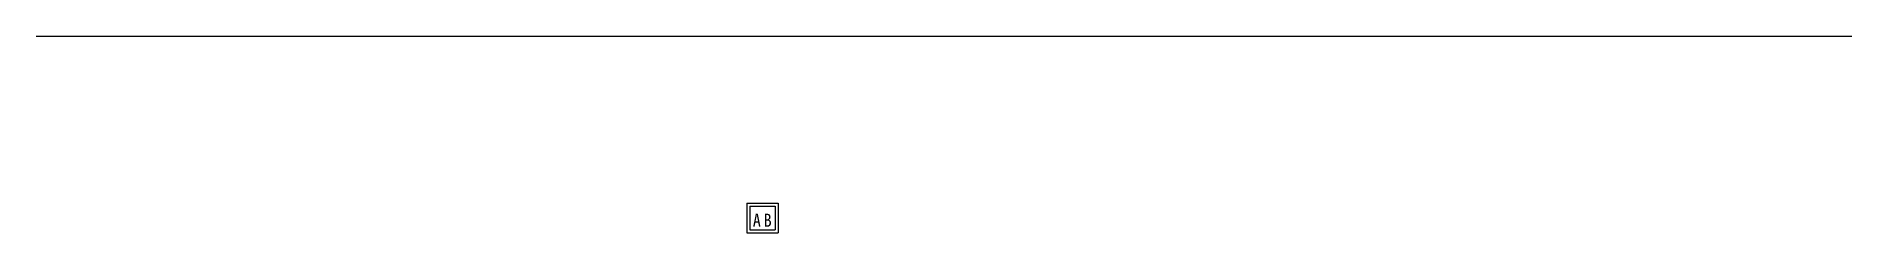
# Model space of a CAD drawing. Units: millimetres at full size, sheet at 1:100. Extents: x -15551 to 15061, y -6801 to -3490.
import ezdxf

# ---------------------------------------------------------------- set-up
doc = ezdxf.new("R2010")
doc.units = ezdxf.units.MM
doc.header["$LTSCALE"] = 100
doc.layers.add('0-0', color=7, linetype='Continuous')
doc.styles.add('ＭＳ ゴシック', font='')
doc.styles.get('ＭＳ ゴシック').set_extended_font_data('MS Gothic')

msp = doc.modelspace()

# ---------------------------------------------------------------- linework, layer by layer
at = {"layer": '0-0'}
for p, q in [((-15551, -3489.8), (15061.2, -3489.8)), ((-3568.6, -6301), (-3043.6, -6301)), ((-3568.6, -6301), (-3568.6, -6801)), ((-3518.6, -6351), (-3093.6, -6351)), ((-3518.6, -6351), (-3518.6, -6751)), ((-3093.6, -6351), (-3093.6, -6751)), ((-3043.6, -6301), (-3043.6, -6801)), ((-3568.6, -6801), (-3043.6, -6801)), ((-3518.6, -6751), (-3093.6, -6751))]:
    msp.add_line(p, q, dxfattribs=at)

# ---------------------------------------------------------------- texts
at = {"layer": '0-0', "insert": (-3468.6, -6701), "char_height": 219.9, "attachment_point": 7, "style": 'ＭＳ ゴシック'}
msp.add_mtext('\\T1.36;\\W0.9;AB', dxfattribs=at)

doc.saveas('drawing.dxf')
